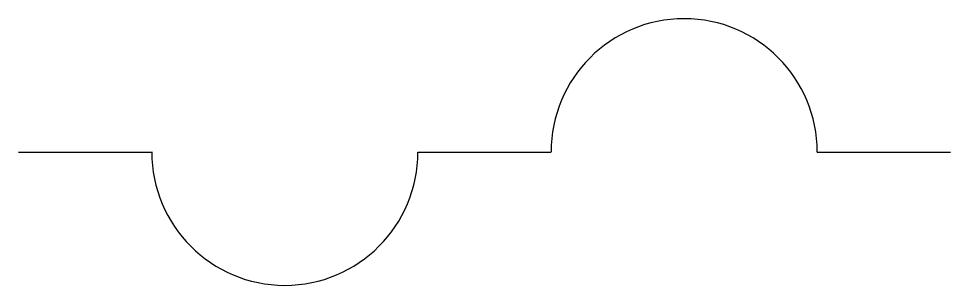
# Model space of a CAD drawing. Header units: millimetres. Extents: x 0 to 70, y -10 to 10.
import ezdxf

# ---------------------------------------------------------------- set-up
doc = ezdxf.new("R2010")
doc.units = ezdxf.units.MM

msp = doc.modelspace()

# ---------------------------------------------------------------- linework, layer by layer
for p, q in [((0, 0), (10, 0)), ((30, 0), (40, 0)), ((60, 0), (70, 0))]:
    msp.add_line(p, q)
for centre, start, end in [((50, 0), 0, 180), ((20, 0), 180, 0)]:
    msp.add_arc(centre, 10, start, end)

doc.saveas('drawing.dxf')
